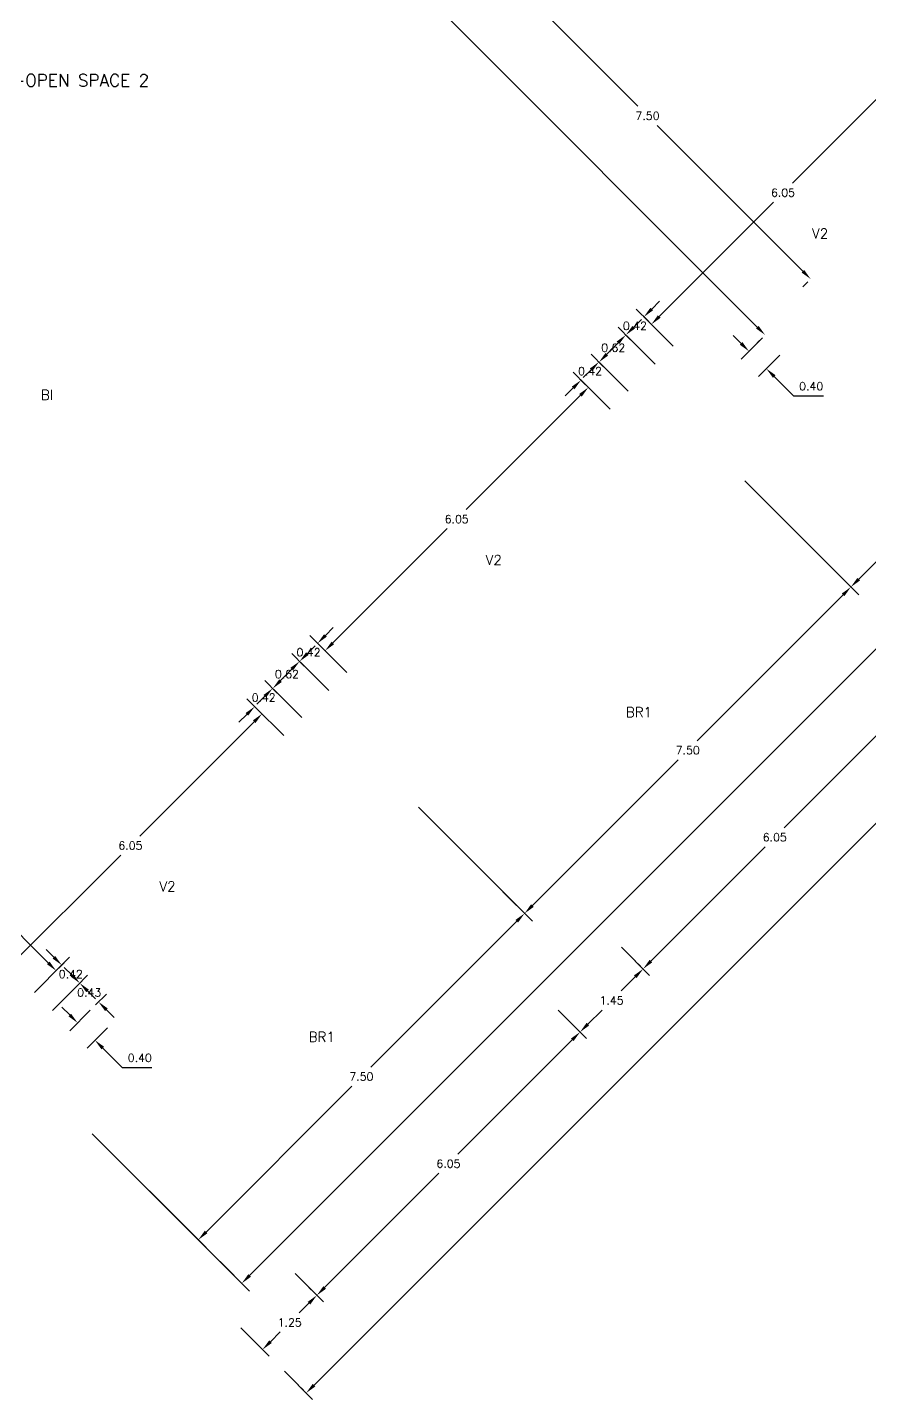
# Model space of a CAD drawing. Extents: x 19.8 to 90.6, y 5.5 to 74.
# Drawn here: x 51.58 to 65.27, y 5.99 to 28.29 of the extents above; entities that cross this region are included whole.
import ezdxf

# ---------------------------------------------------------------- set-up
doc = ezdxf.new("R2010")
doc.units = 0
doc.header["$MEASUREMENT"] = 0
doc.linetypes.add('Default', pattern=[0])
doc.linetypes.add('Solid', pattern=[0])
doc.layers.get('DEFPOINTS').update_dxf_attribs({"linetype": 'Solid'})
doc.layers.add('Dimensions (COTAS)', color=212, linetype='Solid')
doc.layers.add('Text O', color=212, linetype='Default')
doc.styles.add('Simplex', font='SIMPLEX.SHX')
doc.dimstyles.get("Standard").update_dxf_attribs({"dimtxt": 0.13, "dimasz": 0.18, "dimexe": 0.18, "dimexo": 0.0625, "dimgap": 0.09, "dimtad": 1, "dimtih": 1, "dimtoh": 1, "dimzin": 0, "dimdsep": 46, "dimtxsty": 'Simplex', "dimcen": 0.09, "dimadec": 0, "dimazin": 0, "dimtfac": 1, "dimtofl": 0, "dimtmove": 0, "dimatfit": 3, "dimfxl": 1, "dimtolj": 1, "dimtzin": 0, "dimarcsym": 0})

# ---------------------------------------------------------------- blocks, each defined once
blk = doc.blocks.new('*D16')
at = {"layer": 'DEFPOINTS', "color": 0, "transparency": 16777216}
for p in [(65.997, 27.741), (65.997, 27.741), (61.719, 23.463)]:
    blk.add_point(p, dxfattribs=at)
at = {"layer": 'Dimensions (COTAS)', "color": 0, "lineweight": -2, "transparency": 16777216}
for p, q in [((65.953, 27.785), (65.87, 27.868)), ((65.87, 27.614), (64.013, 25.757)), ((61.847, 23.59), (63.703, 25.447)), ((61.675, 23.507), (61.592, 23.59))]:
    blk.add_line(p, q, dxfattribs=at)
at = {"layer": 'Dimensions (COTAS)', "color": 0, "transparency": 16777216}
for points in [[(65.849, 27.635), (65.891, 27.592), (65.997, 27.741)], [(61.825, 23.611), (61.868, 23.569), (61.719, 23.463)]]:
    blk.add_solid(points, dxfattribs=at)
at = {"layer": 'Dimensions (COTAS)', "color": 0, "transparency": 16777216, "insert": (63.858, 25.602), "char_height": 0.13, "attachment_point": 5, "style": 'Simplex'}
blk.add_mtext('\\A1;6.05', dxfattribs=at)
blk = doc.blocks.new('*D17')
at = {"layer": 'DEFPOINTS', "color": 0, "transparency": 16777216}
for p in [(79.104, 36.873), (81.578, 34.398), (52.587, 10.357)]:
    blk.add_point(p, dxfattribs=at)
at = {"layer": 'Dimensions (COTAS)', "color": 0, "lineweight": -2, "transparency": 16777216}
for p, q in [((79.148, 36.829), (81.706, 34.271)), ((81.451, 34.271), (68.475, 21.295)), ((55.189, 8.009), (68.165, 20.985)), ((52.631, 10.312), (55.189, 7.754))]:
    blk.add_line(p, q, dxfattribs=at)
at = {"layer": 'Dimensions (COTAS)', "color": 0, "transparency": 16777216}
for points in [[(81.43, 34.292), (81.472, 34.25), (81.578, 34.398)], [(55.168, 8.03), (55.21, 7.988), (55.062, 7.882)]]:
    blk.add_solid(points, dxfattribs=at)
at = {"layer": 'Dimensions (COTAS)', "color": 0, "transparency": 16777216, "insert": (68.32, 21.14), "char_height": 0.13, "attachment_point": 5, "style": 'Simplex'}
blk.add_mtext('\\A1;37.50', dxfattribs=at)
blk = doc.blocks.new('*D18')
at = {"layer": 'DEFPOINTS', "color": 0, "transparency": 16777216}
for p in [(83.184, 33.175), (83.184, 33.175), (56.108, 6.1)]:
    blk.add_point(p, dxfattribs=at)
at = {"layer": 'Dimensions (COTAS)', "color": 0, "lineweight": -2, "transparency": 16777216}
for p, q in [((83.056, 33.048), (69.801, 19.792)), ((83.228, 33.131), (83.311, 33.048)), ((56.236, 6.227), (69.491, 19.482)), ((56.064, 6.144), (55.981, 6.227))]:
    blk.add_line(p, q, dxfattribs=at)
at = {"layer": 'Dimensions (COTAS)', "color": 0, "transparency": 16777216}
for points in [[(83.035, 33.069), (83.078, 33.027), (83.184, 33.175)], [(56.214, 6.248), (56.257, 6.206), (56.108, 6.1)]]:
    blk.add_solid(points, dxfattribs=at)
at = {"layer": 'Dimensions (COTAS)', "color": 0, "transparency": 16777216, "insert": (69.646, 19.637), "char_height": 0.13, "attachment_point": 5, "style": 'Simplex'}
blk.add_mtext('\\A1;38.29', dxfattribs=at)
blk = doc.blocks.new('*D21')
at = {"layer": 'DEFPOINTS', "color": 0, "transparency": 16777216}
for p in [(52.941, 33.918), (63.568, 23.29), (63.568, 23.29)]:
    blk.add_point(p, dxfattribs=at)
at = {"layer": 'Dimensions (COTAS)', "color": 0, "lineweight": -2, "transparency": 16777216}
for p, q in [((52.897, 33.873), (52.813, 33.79)), ((53.068, 33.79), (58.099, 28.759)), ((63.441, 23.417), (58.409, 28.449)), ((63.524, 23.245), (63.441, 23.162))]:
    blk.add_line(p, q, dxfattribs=at)
at = {"layer": 'Dimensions (COTAS)', "color": 0, "transparency": 16777216}
for points in [[(53.089, 33.811), (53.047, 33.769), (52.941, 33.917)], [(63.462, 23.438), (63.42, 23.396), (63.568, 23.29)]]:
    blk.add_solid(points, dxfattribs=at)
at = {"layer": 'Dimensions (COTAS)', "color": 0, "transparency": 16777216, "insert": (58.254, 28.604), "char_height": 0.13, "attachment_point": 5, "style": 'Simplex'}
blk.add_mtext('\\A1;15.03', dxfattribs=at)
blk = doc.blocks.new('*D22')
at = {"layer": 'DEFPOINTS', "color": 0, "transparency": 16777216}
for p in [(59.005, 29.502), (64.308, 24.199), (64.308, 24.199)]:
    blk.add_point(p, dxfattribs=at)
at = {"layer": 'Dimensions (COTAS)', "color": 0, "lineweight": -2, "transparency": 16777216}
for p, q in [((58.961, 29.458), (58.878, 29.375)), ((59.132, 29.375), (61.501, 27.006)), ((64.181, 24.326), (61.811, 26.696)), ((64.264, 24.155), (64.181, 24.072))]:
    blk.add_line(p, q, dxfattribs=at)
at = {"layer": 'Dimensions (COTAS)', "color": 0, "transparency": 16777216}
for points in [[(59.153, 29.396), (59.111, 29.354), (59.005, 29.502)], [(64.202, 24.348), (64.16, 24.305), (64.308, 24.199)]]:
    blk.add_solid(points, dxfattribs=at)
at = {"layer": 'Dimensions (COTAS)', "color": 0, "transparency": 16777216, "insert": (61.656, 26.851), "char_height": 0.13, "attachment_point": 5, "style": 'Simplex'}
blk.add_mtext('\\A1;7.50', dxfattribs=at)
blk = doc.blocks.new('*D38')
at = {"layer": 'DEFPOINTS', "color": 0, "transparency": 16777216}
for p in [(68.497, 26.267), (70.265, 24.499), (63.194, 20.963)]:
    blk.add_point(p, dxfattribs=at)
at = {"layer": 'Dimensions (COTAS)', "color": 0, "lineweight": -2, "transparency": 16777216}
for p, q in [((68.541, 26.222), (70.392, 24.371)), ((70.137, 24.371), (67.768, 22.002)), ((65.089, 19.323), (67.458, 21.692)), ((63.238, 20.919), (65.089, 19.068))]:
    blk.add_line(p, q, dxfattribs=at)
at = {"layer": 'Dimensions (COTAS)', "color": 0, "transparency": 16777216}
for points in [[(70.116, 24.393), (70.159, 24.35), (70.265, 24.499)], [(65.067, 19.344), (65.11, 19.302), (64.961, 19.195)]]:
    blk.add_solid(points, dxfattribs=at)
at = {"layer": 'Dimensions (COTAS)', "color": 0, "transparency": 16777216, "insert": (67.613, 21.847), "char_height": 0.13, "attachment_point": 5, "style": 'Simplex'}
blk.add_mtext('\\A1;7.50', dxfattribs=at)
blk = doc.blocks.new('*D39')
at = {"layer": 'DEFPOINTS', "color": 0, "transparency": 16777216}
for p in [(57.89, 15.66), (59.658, 13.892), (52.587, 10.357)]:
    blk.add_point(p, dxfattribs=at)
at = {"layer": 'Dimensions (COTAS)', "color": 0, "lineweight": -2, "transparency": 16777216}
for p, q in [((57.935, 15.616), (59.785, 13.765)), ((59.531, 13.765), (57.161, 11.396)), ((54.482, 8.716), (56.851, 11.086)), ((52.631, 10.312), (54.482, 8.462))]:
    blk.add_line(p, q, dxfattribs=at)
at = {"layer": 'Dimensions (COTAS)', "color": 0, "transparency": 16777216}
for points in [[(59.51, 13.786), (59.552, 13.744), (59.658, 13.892)], [(54.461, 8.737), (54.503, 8.695), (54.355, 8.589)]]:
    blk.add_solid(points, dxfattribs=at)
at = {"layer": 'Dimensions (COTAS)', "color": 0, "transparency": 16777216, "insert": (57.006, 11.241), "char_height": 0.13, "attachment_point": 5, "style": 'Simplex'}
blk.add_mtext('\\A1;7.50', dxfattribs=at)
blk = doc.blocks.new('*D40')
at = {"layer": 'DEFPOINTS', "color": 0, "transparency": 16777216}
for p in [(60.56, 11.965), (60.56, 11.965), (56.282, 7.687)]:
    blk.add_point(p, dxfattribs=at)
at = {"layer": 'Dimensions (COTAS)', "color": 0, "lineweight": -2, "transparency": 16777216}
for p, q in [((60.515, 12.009), (60.432, 12.093)), ((60.432, 11.838), (58.576, 9.981)), ((56.409, 7.815), (58.266, 9.671)), ((56.237, 7.731), (56.154, 7.815))]:
    blk.add_line(p, q, dxfattribs=at)
at = {"layer": 'Dimensions (COTAS)', "color": 0, "transparency": 16777216}
for points in [[(60.411, 11.859), (60.454, 11.817), (60.56, 11.965)], [(56.388, 7.836), (56.43, 7.793), (56.282, 7.687)]]:
    blk.add_solid(points, dxfattribs=at)
at = {"layer": 'Dimensions (COTAS)', "color": 0, "transparency": 16777216, "insert": (58.421, 9.826), "char_height": 0.13, "attachment_point": 5, "style": 'Simplex'}
blk.add_mtext('\\A1;6.05', dxfattribs=at)
blk = doc.blocks.new('L')
at = {"color": 0}
blk.add_line((0, 0.15), (0, -0.5), dxfattribs=at)
blk = doc.blocks.new('*D41')
at = {"layer": 'DEFPOINTS', "color": 0, "transparency": 16777216}
for p in [(56.282, 7.687), (56.282, 7.687), (55.401, 6.807)]:
    blk.add_point(p, dxfattribs=at)
at = {"layer": 'Dimensions (COTAS)', "color": 0, "lineweight": -2, "transparency": 16777216}
for p, q in [((56.237, 7.731), (56.154, 7.815)), ((56.154, 7.56), (55.996, 7.402)), ((55.357, 6.851), (55.274, 6.934)), ((55.529, 6.934), (55.686, 7.092))]:
    blk.add_line(p, q, dxfattribs=at)
at = {"layer": 'Dimensions (COTAS)', "color": 0, "transparency": 16777216}
for points in [[(56.133, 7.581), (56.176, 7.539), (56.282, 7.687)], [(55.507, 6.955), (55.55, 6.913), (55.401, 6.807)]]:
    blk.add_solid(points, dxfattribs=at)
at = {"layer": 'Dimensions (COTAS)', "color": 0, "transparency": 16777216, "insert": (55.841, 7.247), "char_height": 0.13, "attachment_point": 5, "style": 'Simplex'}
blk.add_mtext('\\A1;1.25', dxfattribs=at)
blk = doc.blocks.new('*D43')
at = {"layer": 'DEFPOINTS', "color": 0, "transparency": 16777216}
for p in [(56.002, 17.987), (56.123, 17.866), (55.684, 17.428)]:
    blk.add_point(p, dxfattribs=at)
at = {"layer": 'Dimensions (COTAS)', "color": 0, "lineweight": -2, "transparency": 16777216}
for p, q in [((56.078, 17.91), (55.875, 18.114)), ((56.129, 18.114), (56.257, 18.241)), ((55.64, 17.472), (55.436, 17.675)), ((55.436, 17.421), (55.309, 17.294))]:
    blk.add_line(p, q, dxfattribs=at)
at = {"layer": 'Dimensions (COTAS)', "color": 0, "transparency": 16777216}
for points in [[(56.108, 18.135), (56.151, 18.093), (56.002, 17.987)], [(55.415, 17.442), (55.458, 17.4), (55.564, 17.548)]]:
    blk.add_solid(points, dxfattribs=at)
at = {"layer": 'Dimensions (COTAS)', "color": 0, "transparency": 16777216, "insert": (55.796, 17.78), "char_height": 0.13, "attachment_point": 5, "style": 'Simplex'}
blk.add_mtext('\\A1;0.62', dxfattribs=at)
blk = doc.blocks.new('*D45')
at = {"layer": 'DEFPOINTS', "color": 0, "transparency": 16777216}
for p in [(47.767, 17.239), (52.045, 12.961), (52.045, 12.961)]:
    blk.add_point(p, dxfattribs=at)
at = {"layer": 'Dimensions (COTAS)', "color": 0, "lineweight": -2, "transparency": 16777216}
for p, q in [((47.811, 17.283), (47.894, 17.366)), ((47.894, 17.112), (49.751, 15.255)), ((51.917, 13.088), (50.061, 14.945)), ((52.089, 13.005), (52.172, 13.088))]:
    blk.add_line(p, q, dxfattribs=at)
at = {"layer": 'Dimensions (COTAS)', "color": 0, "transparency": 16777216}
for points in [[(47.915, 17.133), (47.873, 17.09), (47.767, 17.239)], [(51.938, 13.109), (51.896, 13.067), (52.045, 12.961)]]:
    blk.add_solid(points, dxfattribs=at)
at = {"layer": 'Dimensions (COTAS)', "color": 0, "transparency": 16777216, "insert": (49.906, 15.1), "char_height": 0.13, "attachment_point": 5, "style": 'Simplex'}
blk.add_mtext('\\A1;6.05', dxfattribs=at)
blk = doc.blocks.new('*D49')
at = {"layer": 'DEFPOINTS', "color": 0, "transparency": 16777216}
for p in [(55.391, 17.134), (55.391, 17.134), (51.113, 12.856)]:
    blk.add_point(p, dxfattribs=at)
at = {"layer": 'Dimensions (COTAS)', "color": 0, "lineweight": -2, "transparency": 16777216}
for p, q in [((55.346, 17.178), (55.263, 17.262)), ((55.263, 17.007), (53.407, 15.15)), ((51.24, 12.984), (53.097, 14.84)), ((51.069, 12.9), (50.985, 12.984))]:
    blk.add_line(p, q, dxfattribs=at)
at = {"layer": 'Dimensions (COTAS)', "color": 0, "transparency": 16777216}
for points in [[(55.242, 17.028), (55.285, 16.986), (55.391, 17.134)], [(51.219, 13.005), (51.261, 12.962), (51.113, 12.856)]]:
    blk.add_solid(points, dxfattribs=at)
at = {"layer": 'Dimensions (COTAS)', "color": 0, "transparency": 16777216, "insert": (53.252, 14.995), "char_height": 0.13, "attachment_point": 5, "style": 'Simplex'}
blk.add_mtext('\\A1;6.05', dxfattribs=at)
blk = doc.blocks.new('*D50')
at = {"layer": 'DEFPOINTS', "color": 0, "transparency": 16777216}
for p in [(52.045, 12.961), (52.43, 12.759), (52.338, 12.667)]:
    blk.add_point(p, dxfattribs=at)
at = {"layer": 'Dimensions (COTAS)', "color": 0, "lineweight": -2, "transparency": 16777216}
for p, q in [((52.009, 13.18), (51.882, 13.307)), ((52.089, 13.005), (52.264, 13.18)), ((52.382, 12.712), (52.557, 12.887)), ((52.557, 12.632), (52.684, 12.505))]:
    blk.add_line(p, q, dxfattribs=at)
at = {"layer": 'Dimensions (COTAS)', "color": 0, "transparency": 16777216}
for points in [[(52.03, 13.201), (51.988, 13.159), (52.136, 13.053)], [(52.578, 12.653), (52.536, 12.611), (52.43, 12.759)]]:
    blk.add_solid(points, dxfattribs=at)
at = {"layer": 'Dimensions (COTAS)', "color": 0, "transparency": 16777216, "insert": (52.283, 12.906), "char_height": 0.13, "attachment_point": 5, "style": 'Simplex'}
blk.add_mtext('\\A1;0.42', dxfattribs=at)
blk = doc.blocks.new('*D52')
at = {"layer": 'DEFPOINTS', "color": 0, "transparency": 16777216}
for p in [(52.338, 12.667), (52.642, 12.363), (52.734, 12.455)]:
    blk.add_point(p, dxfattribs=at)
at = {"layer": 'Dimensions (COTAS)', "color": 0, "lineweight": -2, "transparency": 16777216}
for p, q in [((52.303, 12.887), (52.175, 13.014)), ((52.382, 12.712), (52.557, 12.887)), ((52.686, 12.407), (52.861, 12.583)), ((52.861, 12.328), (52.989, 12.201))]:
    blk.add_line(p, q, dxfattribs=at)
at = {"layer": 'Dimensions (COTAS)', "color": 0, "transparency": 16777216}
for points in [[(52.324, 12.908), (52.281, 12.865), (52.43, 12.759)], [(52.882, 12.349), (52.84, 12.307), (52.734, 12.455)]]:
    blk.add_solid(points, dxfattribs=at)
at = {"layer": 'Dimensions (COTAS)', "color": 0, "transparency": 16777216, "insert": (52.582, 12.607), "char_height": 0.13, "attachment_point": 5, "style": 'Simplex'}
blk.add_mtext('\\A1;0.43', dxfattribs=at)
blk = doc.blocks.new('*D53')
at = {"layer": 'DEFPOINTS', "color": 0, "transparency": 16777216}
for p in [(52.642, 12.363), (52.925, 12.08), (52.676, 11.832)]:
    blk.add_point(p, dxfattribs=at)
at = {"layer": 'Dimensions (COTAS)', "color": 0, "lineweight": -2, "transparency": 16777216}
for p, q in [((52.266, 12.242), (52.139, 12.369)), ((52.598, 12.319), (52.266, 11.987)), ((52.881, 12.036), (52.549, 11.704)), ((52.803, 11.704), (53.117, 11.391)), ((53.117, 11.391), (53.603, 11.391))]:
    blk.add_line(p, q, dxfattribs=at)
at = {"layer": 'Dimensions (COTAS)', "color": 0, "transparency": 16777216}
for points in [[(52.287, 12.263), (52.245, 12.221), (52.393, 12.115)], [(52.825, 11.726), (52.782, 11.683), (52.676, 11.832)]]:
    blk.add_solid(points, dxfattribs=at)
at = {"layer": 'Dimensions (COTAS)', "color": 0, "transparency": 16777216, "insert": (53.405, 11.546), "char_height": 0.13, "attachment_point": 5, "style": 'Simplex'}
blk.add_mtext('\\A1;0.40', dxfattribs=at)
blk = doc.blocks.new('*D54')
at = {"layer": 'DEFPOINTS', "color": 0, "transparency": 16777216}
for p in [(55.565, 17.547), (55.684, 17.428), (55.391, 17.134)]:
    blk.add_point(p, dxfattribs=at)
at = {"layer": 'Dimensions (COTAS)', "color": 0, "lineweight": -2, "transparency": 16777216}
for p, q in [((55.64, 17.472), (55.438, 17.674)), ((55.692, 17.674), (55.82, 17.801)), ((55.346, 17.178), (55.144, 17.381)), ((55.144, 17.126), (55.017, 16.999))]:
    blk.add_line(p, q, dxfattribs=at)
at = {"layer": 'Dimensions (COTAS)', "color": 0, "transparency": 16777216}
for points in [[(55.671, 17.695), (55.713, 17.653), (55.565, 17.547)], [(55.123, 17.147), (55.165, 17.105), (55.272, 17.253)]]:
    blk.add_solid(points, dxfattribs=at)
at = {"layer": 'Dimensions (COTAS)', "color": 0, "transparency": 16777216, "insert": (55.418, 17.4), "char_height": 0.13, "attachment_point": 5, "style": 'Simplex'}
blk.add_mtext('\\A1;0.42', dxfattribs=at)
blk = doc.blocks.new('*D55')
at = {"layer": 'DEFPOINTS', "color": 0, "transparency": 16777216}
for p in [(63.194, 20.963), (64.961, 19.195), (57.89, 15.66)]:
    blk.add_point(p, dxfattribs=at)
at = {"layer": 'Dimensions (COTAS)', "color": 0, "lineweight": -2, "transparency": 16777216}
for p, q in [((63.238, 20.919), (65.089, 19.068)), ((64.834, 19.068), (62.465, 16.699)), ((59.785, 14.019), (62.155, 16.389)), ((57.935, 15.616), (59.785, 13.765))]:
    blk.add_line(p, q, dxfattribs=at)
at = {"layer": 'Dimensions (COTAS)', "color": 0, "transparency": 16777216}
for points in [[(64.813, 19.089), (64.855, 19.047), (64.961, 19.195)], [(59.764, 14.041), (59.807, 13.998), (59.658, 13.892)]]:
    blk.add_solid(points, dxfattribs=at)
at = {"layer": 'Dimensions (COTAS)', "color": 0, "transparency": 16777216, "insert": (62.31, 16.544), "char_height": 0.13, "attachment_point": 5, "style": 'Simplex'}
blk.add_mtext('\\A1;7.50', dxfattribs=at)
blk = doc.blocks.new('*D56')
at = {"layer": 'DEFPOINTS', "color": 0, "transparency": 16777216}
for p in [(60.694, 22.438), (60.694, 22.438), (56.416, 18.16)]:
    blk.add_point(p, dxfattribs=at)
at = {"layer": 'Dimensions (COTAS)', "color": 0, "lineweight": -2, "transparency": 16777216}
for p, q in [((60.65, 22.482), (60.567, 22.565)), ((60.567, 22.31), (58.71, 20.454)), ((56.543, 18.287), (58.4, 20.144)), ((56.372, 18.204), (56.289, 18.287))]:
    blk.add_line(p, q, dxfattribs=at)
at = {"layer": 'Dimensions (COTAS)', "color": 0, "transparency": 16777216}
for points in [[(60.545, 22.331), (60.588, 22.289), (60.694, 22.438)], [(56.522, 18.308), (56.564, 18.266), (56.416, 18.16)]]:
    blk.add_solid(points, dxfattribs=at)
at = {"layer": 'Dimensions (COTAS)', "color": 0, "transparency": 16777216, "insert": (58.555, 20.299), "char_height": 0.13, "attachment_point": 5, "style": 'Simplex'}
blk.add_mtext('\\A1;6.05', dxfattribs=at)
blk = doc.blocks.new('*D57')
at = {"layer": 'DEFPOINTS', "color": 0, "transparency": 16777216}
for p in [(61.585, 12.991), (61.585, 12.991), (60.56, 11.965)]:
    blk.add_point(p, dxfattribs=at)
at = {"layer": 'Dimensions (COTAS)', "color": 0, "lineweight": -2, "transparency": 16777216}
for p, q in [((61.541, 13.035), (61.458, 13.118)), ((61.458, 12.863), (61.227, 12.633)), ((60.687, 12.093), (60.917, 12.323)), ((60.515, 12.009), (60.432, 12.093))]:
    blk.add_line(p, q, dxfattribs=at)
at = {"layer": 'Dimensions (COTAS)', "color": 0, "transparency": 16777216}
for points in [[(61.436, 12.885), (61.479, 12.842), (61.585, 12.991)], [(60.666, 12.114), (60.708, 12.071), (60.56, 11.965)]]:
    blk.add_solid(points, dxfattribs=at)
at = {"layer": 'Dimensions (COTAS)', "color": 0, "transparency": 16777216, "insert": (61.072, 12.478), "char_height": 0.13, "attachment_point": 5, "style": 'Simplex'}
blk.add_mtext('\\A1;1.45', dxfattribs=at)
blk = doc.blocks.new('*D58')
at = {"layer": 'DEFPOINTS', "color": 0, "transparency": 16777216}
for p in [(56.294, 18.281), (56.416, 18.16), (56.123, 17.866)]:
    blk.add_point(p, dxfattribs=at)
at = {"layer": 'Dimensions (COTAS)', "color": 0, "lineweight": -2, "transparency": 16777216}
for p, q in [((56.421, 18.409), (56.549, 18.536)), ((56.372, 18.204), (56.167, 18.409)), ((56.078, 17.91), (55.873, 18.115)), ((55.873, 17.861), (55.746, 17.733))]:
    blk.add_line(p, q, dxfattribs=at)
at = {"layer": 'Dimensions (COTAS)', "color": 0, "transparency": 16777216}
for points in [[(56.4, 18.43), (56.443, 18.388), (56.294, 18.281)], [(55.852, 17.882), (55.895, 17.84), (56.001, 17.988)]]:
    blk.add_solid(points, dxfattribs=at)
at = {"layer": 'Dimensions (COTAS)', "color": 0, "transparency": 16777216, "insert": (56.147, 18.135), "char_height": 0.13, "attachment_point": 5, "style": 'Simplex'}
blk.add_mtext('\\A1;0.42', dxfattribs=at)
blk = doc.blocks.new('*D59')
at = {"layer": 'DEFPOINTS', "color": 0, "transparency": 16777216}
for p in [(65.863, 17.269), (65.863, 17.269), (61.585, 12.991)]:
    blk.add_point(p, dxfattribs=at)
at = {"layer": 'Dimensions (COTAS)', "color": 0, "lineweight": -2, "transparency": 16777216}
for p, q in [((65.819, 17.313), (65.736, 17.396)), ((65.736, 17.141), (63.879, 15.285)), ((61.712, 13.118), (63.569, 14.975)), ((61.541, 13.035), (61.458, 13.118))]:
    blk.add_line(p, q, dxfattribs=at)
at = {"layer": 'Dimensions (COTAS)', "color": 0, "transparency": 16777216}
for points in [[(65.714, 17.163), (65.757, 17.12), (65.863, 17.269)], [(61.691, 13.139), (61.733, 13.097), (61.585, 12.991)]]:
    blk.add_solid(points, dxfattribs=at)
at = {"layer": 'Dimensions (COTAS)', "color": 0, "transparency": 16777216, "insert": (63.724, 15.13), "char_height": 0.13, "attachment_point": 5, "style": 'Simplex'}
blk.add_mtext('\\A1;6.05', dxfattribs=at)
blk = doc.blocks.new('*D60')
at = {"layer": 'DEFPOINTS', "color": 0, "transparency": 16777216}
for p in [(61.305, 23.29), (61.426, 23.169), (60.987, 22.731)]:
    blk.add_point(p, dxfattribs=at)
at = {"layer": 'Dimensions (COTAS)', "color": 0, "lineweight": -2, "transparency": 16777216}
for p, q in [((61.382, 23.214), (61.178, 23.417)), ((61.433, 23.417), (61.56, 23.544)), ((60.943, 22.775), (60.74, 22.979)), ((60.74, 22.724), (60.612, 22.597))]:
    blk.add_line(p, q, dxfattribs=at)
at = {"layer": 'Dimensions (COTAS)', "color": 0, "transparency": 16777216}
for points in [[(61.411, 23.438), (61.454, 23.396), (61.305, 23.29)], [(60.718, 22.745), (60.761, 22.703), (60.867, 22.852)]]:
    blk.add_solid(points, dxfattribs=at)
at = {"layer": 'Dimensions (COTAS)', "color": 0, "transparency": 16777216, "insert": (61.099, 23.083), "char_height": 0.13, "attachment_point": 5, "style": 'Simplex'}
blk.add_mtext('\\A1;0.62', dxfattribs=at)
blk = doc.blocks.new('*D61')
at = {"layer": 'DEFPOINTS', "color": 0, "transparency": 16777216}
for p in [(60.868, 22.85), (60.987, 22.731), (60.694, 22.438)]:
    blk.add_point(p, dxfattribs=at)
at = {"layer": 'Dimensions (COTAS)', "color": 0, "lineweight": -2, "transparency": 16777216}
for p, q in [((60.943, 22.775), (60.741, 22.977)), ((60.996, 22.977), (61.123, 23.105)), ((60.65, 22.482), (60.448, 22.684)), ((60.448, 22.429), (60.32, 22.302))]:
    blk.add_line(p, q, dxfattribs=at)
at = {"layer": 'Dimensions (COTAS)', "color": 0, "transparency": 16777216}
for points in [[(60.974, 22.999), (61.017, 22.956), (60.868, 22.85)], [(60.426, 22.451), (60.469, 22.408), (60.575, 22.557)]]:
    blk.add_solid(points, dxfattribs=at)
at = {"layer": 'Dimensions (COTAS)', "color": 0, "transparency": 16777216, "insert": (60.722, 22.703), "char_height": 0.13, "attachment_point": 5, "style": 'Simplex'}
blk.add_mtext('\\A1;0.42', dxfattribs=at)
blk = doc.blocks.new('*D62')
at = {"layer": 'DEFPOINTS', "color": 0, "transparency": 16777216}
for p in [(63.568, 23.29), (63.851, 23.007), (63.588, 22.743)]:
    blk.add_point(p, dxfattribs=at)
at = {"layer": 'Dimensions (COTAS)', "color": 0, "lineweight": -2, "transparency": 16777216}
for p, q in [((63.178, 23.153), (63.05, 23.281)), ((63.524, 23.245), (63.178, 22.899)), ((63.807, 22.963), (63.461, 22.616)), ((63.715, 22.616), (64.028, 22.303)), ((64.028, 22.303), (64.515, 22.303))]:
    blk.add_line(p, q, dxfattribs=at)
at = {"layer": 'Dimensions (COTAS)', "color": 0, "transparency": 16777216}
for points in [[(63.199, 23.175), (63.156, 23.132), (63.305, 23.026)], [(63.736, 22.637), (63.694, 22.595), (63.588, 22.743)]]:
    blk.add_solid(points, dxfattribs=at)
at = {"layer": 'Dimensions (COTAS)', "color": 0, "transparency": 16777216, "insert": (64.316, 22.458), "char_height": 0.13, "attachment_point": 5, "style": 'Simplex'}
blk.add_mtext('\\A1;0.40', dxfattribs=at)
blk = doc.blocks.new('*D63')
at = {"layer": 'DEFPOINTS', "color": 0, "transparency": 16777216}
for p in [(61.597, 23.585), (61.719, 23.463), (61.426, 23.169)]:
    blk.add_point(p, dxfattribs=at)
at = {"layer": 'Dimensions (COTAS)', "color": 0, "lineweight": -2, "transparency": 16777216}
for p, q in [((61.675, 23.507), (61.47, 23.712)), ((61.725, 23.712), (61.852, 23.839)), ((61.382, 23.214), (61.177, 23.419)), ((61.177, 23.164), (61.049, 23.037))]:
    blk.add_line(p, q, dxfattribs=at)
at = {"layer": 'Dimensions (COTAS)', "color": 0, "transparency": 16777216}
for points in [[(61.703, 23.733), (61.746, 23.691), (61.597, 23.585)], [(61.155, 23.185), (61.198, 23.143), (61.304, 23.291)]]:
    blk.add_solid(points, dxfattribs=at)
at = {"layer": 'Dimensions (COTAS)', "color": 0, "transparency": 16777216, "insert": (61.451, 23.438), "char_height": 0.13, "attachment_point": 5, "style": 'Simplex'}
blk.add_mtext('\\A1;0.42', dxfattribs=at)

msp = doc.modelspace()

# ---------------------------------------------------------------- block references
at = {"layer": 'Dimensions (COTAS)'}
for p, rotation in [((61.719, 23.463), 45.00000000000328), ((61.426, 23.169), 45.00000000000328), ((60.987, 22.731), 45.00000000000328), ((60.694, 22.438), 45.00000000000328), ((64.961, 19.195), 225.0000000000033), ((56.416, 18.16), 45.00000000000328), ((56.123, 17.866), 45.00000000000328), ((55.684, 17.428), 45.00000000000328), ((55.391, 17.134), 45.00000000000328), ((59.658, 13.892), 225.0000000000033), ((61.585, 12.991), 225.0000000000033), ((52.045, 12.961), 315.0000000000034), ((52.338, 12.667), 315.0000000000034), ((60.56, 11.965), 225.0000000000033), ((54.355, 8.589), 225.0000000000033), ((55.062, 7.882), 225.0000000000033), ((56.282, 7.687), 225.0000000000033), ((55.401, 6.807), 225.0000000000033), ((56.108, 6.1), 225.0000000000033)]:
    msp.add_blockref('L', p, dxfattribs=dict(at, rotation=rotation))

# ---------------------------------------------------------------- texts
at = {"layer": 'Text O', "color": 7, "style": 'Simplex'}
msp.add_text('4-ESCRITORIOS-OPEN SPACE 2', height=0.2, dxfattribs=at).set_placement((49.228, 27.328))
at = {"layer": 'Text O', "style": 'Simplex'}
for s, p in [('V2', (64.332, 24.858)), ('BI', (51.797, 22.237)), ('V2', (59.028, 19.554)), ('BR1', (61.305, 17.082)), ('V2', (53.725, 14.251)), ('BR1', (56.15, 11.806))]:
    msp.add_text(s, height=0.16, dxfattribs=at).set_placement(p)

# ---------------------------------------------------------------- dimensions: what is measured, and where the dimension line sits
at = {"layer": 'Dimensions (COTAS)'}
for base, p1, p2, angle, picture, middle in [((81.578, 34.398), (52.587, 10.357), (79.104, 36.873), 45, '*D17', (68.32, 21.14)), ((63.568, 23.29), (52.941, 33.918), (63.568, 23.29), 315, '*D21', (58.254, 28.604)), ((83.184, 33.175), (56.108, 6.1), (83.184, 33.175), 45, '*D18', (69.646, 19.637)), ((64.308, 24.199), (59.005, 29.502), (64.308, 24.199), 315, '*D22', (61.656, 26.851)), ((65.997, 27.741), (61.719, 23.463), (65.997, 27.741), 45, '*D16', (63.858, 25.602)), ((70.265, 24.499), (63.194, 20.963), (68.497, 26.267), 45, '*D38', (67.613, 21.847)), ((60.694, 22.438), (56.416, 18.16), (60.694, 22.438), 45, '*D56', (58.555, 20.299)), ((64.961, 19.195), (57.89, 15.66), (63.194, 20.963), 45, '*D55', (62.31, 16.544)), ((65.863, 17.269), (61.585, 12.991), (65.863, 17.269), 45, '*D59', (63.724, 15.13)), ((52.045, 12.961), (47.767, 17.239), (52.045, 12.961), 315, '*D45', (49.906, 15.1)), ((55.391, 17.134), (51.113, 12.856), (55.391, 17.134), 45, '*D49', (53.252, 14.995)), ((59.658, 13.892), (52.587, 10.357), (57.89, 15.66), 45, '*D39', (57.006, 11.241)), ((61.585, 12.991), (60.56, 11.965), (61.585, 12.991), 45, '*D57', (61.072, 12.478)), ((60.56, 11.965), (56.282, 7.687), (60.56, 11.965), 45, '*D40', (58.421, 9.826)), ((56.28164, 7.68729), (55.4013, 6.80695), (56.28164, 7.68729), 45, '*D41', (55.84147, 7.24712))]:
    dim = msp.add_linear_dim(base=base, p1=p1, p2=p2, angle=angle, dimstyle='Standard', dxfattribs=at)
    dim.commit()
    dim.dimension.update_dxf_attribs({"geometry": picture, "text_midpoint": middle})
for base, p1, p2, angle, picture, middle in [((61.597, 23.585), (61.426, 23.169), (61.719, 23.463), 45, '*D63', (61.451, 23.438)), ((61.305, 23.29), (60.987, 22.731), (61.426, 23.169), 45, '*D60', (61.099, 23.083)), ((63.588, 22.743), (63.568, 23.29), (63.851, 23.007), 315, '*D62', (64.316, 22.303)), ((60.8683, 22.8501), (60.694, 22.4375), (60.9874, 22.731), 45, '*D61', (60.7216, 22.7034)), ((56.294, 18.281), (56.123, 17.866), (56.416, 18.16), 45, '*D58', (56.147, 18.135)), ((56.002, 17.987), (55.684, 17.428), (56.123, 17.866), 45, '*D43', (55.796, 17.78)), ((55.565, 17.547), (55.391, 17.134), (55.684, 17.428), 45, '*D54', (55.418, 17.4)), ((52.43, 12.759), (52.045, 12.961), (52.338, 12.667), 315, '*D50', (52.283, 12.906)), ((52.734, 12.455), (52.338, 12.667), (52.642, 12.363), 315, '*D52', (52.582, 12.607)), ((52.676, 11.832), (52.642, 12.363), (52.925, 12.08), 315, '*D53', (53.405, 11.391))]:
    dim = msp.add_linear_dim(base=base, p1=p1, p2=p2, angle=angle, dimstyle='Standard', dxfattribs=at)
    dim.commit()
    dim.dimension.update_dxf_attribs({"geometry": picture, "text_midpoint": middle, "dimtype": 160})

doc.saveas('drawing.dxf')
